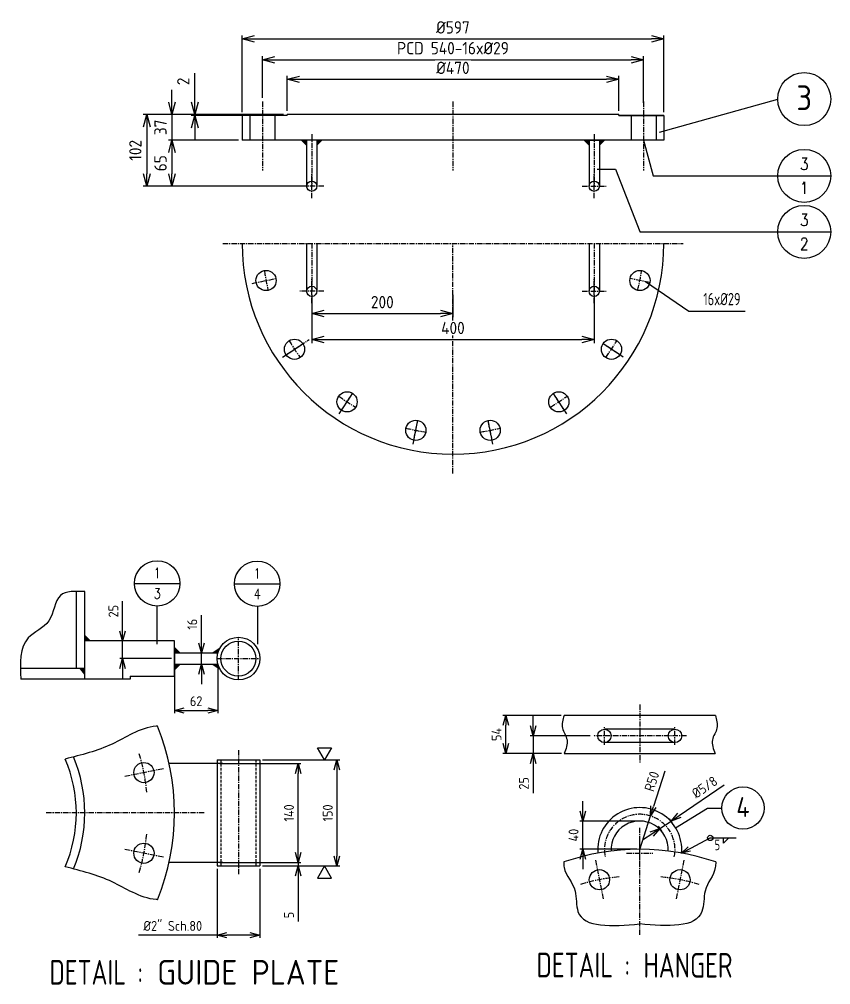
# Model space of a CAD drawing. Header units: millimetres. Extents: x 3163 to 6428, y 469 to 3350.
# Drawn here: x 4428 to 5577, y 469 to 1835 of the extents above; entities that cross this region are included whole.
import ezdxf
from ezdxf.enums import TextEntityAlignment as Align

# ---------------------------------------------------------------- set-up
doc = ezdxf.new("R2010")
doc.units = ezdxf.units.MM
doc.linetypes.add('CENTER', pattern=[2, 1.25, -0.25, 0.25, -0.25])
doc.linetypes.add('HIDDEN', pattern=[0.375, 0.25, -0.125])
doc.layers.add('AM_5', color=3, linetype='Continuous', lineweight=25)
doc.layers.add('AM_6', color=2, linetype='Continuous', lineweight=35)
doc.layers.add('CEN', color=8, linetype='CENTER')
doc.layers.add('WN', color=7, linetype='Continuous')
doc.styles.add('DIM', font='romans', dxfattribs={"height": 2.3})
doc.styles.get("Standard").update_dxf_attribs({"font": 'isocp.shx'})
doc.dimstyles.new('AM_ISO$0', dxfattribs={"dimtxt": 3.5, "dimasz": 3.5, "dimexe": 1, "dimexo": 1, "dimgap": 1.5, "dimtad": 1, "dimdec": 0, "dimdsep": 46, "dimtxsty": 'Standard', "dimblk": 'OPEN30', "dimcen": 0, "dimclrd": 3, "dimclre": 3, "dimclrt": 2, "dimadec": 0, "dimazin": 2, "dimtp": 0.1, "dimtm": 0.1, "dimtfac": 0.71, "dimtdec": 0, "dimtmove": 0, "dimatfit": 3, "dimldrblk": 'OPEN30', "dimfxl": 1, "dimlwd": -1, "dimlwe": -1, "dimarcsym": 1})
doc.dimstyles.new('AM_ISO$4', dxfattribs={"dimtxt": 3.5, "dimasz": 3.5, "dimexe": 1, "dimexo": 1, "dimgap": 1.5, "dimtad": 1, "dimdsep": 46, "dimtxsty": 'Standard', "dimcen": 0, "dimclrd": 256, "dimclre": 256, "dimclrt": 2, "dimadec": 0, "dimazin": 2, "dimtp": 0.1, "dimtm": 0.1, "dimtfac": 0.71, "dimtdec": 3, "dimtmove": 0, "dimatfit": 3, "dimfxl": 1, "dimlwd": -1, "dimlwe": -1, "dimarcsym": 1})
doc.dimstyles.new('GEN_ISO', dxfattribs={"dimscale": 25, "dimtxt": 3.5, "dimasz": 2, "dimexe": 1, "dimexo": 1, "dimgap": 1.5, "dimtad": 1, "dimdec": 0, "dimdsep": 46, "dimtxsty": 'Standard', "dimblk": 'OPEN30', "dimcen": 0, "dimclrd": 3, "dimclre": 3, "dimclrt": 2, "dimadec": 0, "dimazin": 2, "dimtp": 0.1, "dimtm": 0.1, "dimtfac": 0.71, "dimtdec": 0, "dimtmove": 0, "dimatfit": 3, "dimldrblk": 'OPEN30', "dimfxl": 1, "dimlwd": -1, "dimlwe": -1, "dimarcsym": 1})

# ---------------------------------------------------------------- blocks, each defined once
blk = doc.blocks.new('itcno')
blk.add_line((-5.5, 0), (5.5, 0))
blk.add_circle((0, 0), 5.5)
at = {"color": 2, "style": 'DIM', "width": 0.8}
for tag, p in [('PART_NO', (0, 2.48)), ('PART_CNO', (0, -2.46))]:
    blk.add_attdef(tag, text='', height=2.5, dxfattribs=at).set_placement(p, align=Align.MIDDLE)
blk = doc.blocks.new('_Open30')
at = {"color": 0, "linetype": 'ByBlock', "lineweight": -2}
for p, q in [((-1, 0.268), (0, 0)), ((0, 0), (-1, -0.268)), ((0, 0), (-1, 0))]:
    blk.add_line(p, q, dxfattribs=at)
blk = doc.blocks.new('*D35')
at = {"layer": 'AM_5', "color": 3, "linetype": 'ByBlock', "transparency": 16777216}
for p, q in [((4743.2, 1704), (4743.2, 1812.6)), ((4760.7, 1807.6), (5322.7, 1807.6)), ((5340.2, 1704), (5340.2, 1812.6))]:
    blk.add_line(p, q, dxfattribs=at)
at = {"layer": 'DEFPOINTS', "color": 0, "transparency": 16777216}
for p in [(5340.2, 1807.6), (4743.2, 1699), (5340.2, 1699)]:
    blk.add_point(p, dxfattribs=at)
at = {"layer": 'AM_5', "color": 3, "transparency": 16777216, "xscale": 17.5, "yscale": 17.5, "zscale": 17.5, "rotation": 180}
blk.add_blockref('_Open30', (4743.2, 1807.6), dxfattribs=at)
at = {"layer": 'AM_5', "color": 3, "transparency": 16777216, "xscale": 17.5, "yscale": 17.5, "zscale": 17.5}
blk.add_blockref('_Open30', (5340.2, 1807.6), dxfattribs=at)
at = {"layer": 'AM_5', "color": 2, "transparency": 16777216, "insert": (5041.7, 1823.9), "char_height": 17.5, "attachment_point": 5, "bg_fill": 3, "box_fill_scale": 1.1, "bg_fill_color": 256, "bg_fill_true_color": 13158600, "bg_fill_transparency": 0}
blk.add_mtext('%%c597', dxfattribs=at)
blk = doc.blocks.new('*D36')
at = {"layer": 'AM_5', "color": 3, "linetype": 'ByBlock', "transparency": 16777216}
for p, q in [((4771.9, 1724), (4771.9, 1783.1)), ((4789.4, 1778.1), (5294.1, 1778.1)), ((5311.6, 1717), (5311.6, 1783.1))]:
    blk.add_line(p, q, dxfattribs=at)
at = {"layer": 'DEFPOINTS', "color": 0, "transparency": 16777216}
for p in [(5311.6, 1778.1), (4771.9, 1719), (5311.6, 1712)]:
    blk.add_point(p, dxfattribs=at)
at = {"layer": 'AM_5', "color": 3, "transparency": 16777216, "xscale": 17.5, "yscale": 17.5, "zscale": 17.5, "rotation": 180}
blk.add_blockref('_Open30', (4771.9, 1778.1), dxfattribs=at)
at = {"layer": 'AM_5', "color": 3, "transparency": 16777216, "xscale": 17.5, "yscale": 17.5, "zscale": 17.5}
blk.add_blockref('_Open30', (5311.6, 1778.1), dxfattribs=at)
at = {"layer": 'AM_5', "color": 2, "transparency": 16777216, "insert": (5041.7, 1794.5), "char_height": 17.5, "attachment_point": 5, "bg_fill": 3, "box_fill_scale": 1.1, "bg_fill_color": 256, "bg_fill_true_color": 13158600, "bg_fill_transparency": 0}
blk.add_mtext('PCD 540-16x%%C29', dxfattribs=at)
blk = doc.blocks.new('*D37')
at = {"layer": 'AM_5', "color": 3, "linetype": 'ByBlock', "transparency": 16777216}
for p, q in [((4806.8, 1705.6), (4806.8, 1755.4)), ((4824.3, 1750.4), (5259.2, 1750.4)), ((5276.7, 1705.6), (5276.7, 1755.4))]:
    blk.add_line(p, q, dxfattribs=at)
at = {"layer": 'DEFPOINTS', "color": 0, "transparency": 16777216}
for p in [(5276.7, 1750.4), (4806.8, 1700.6), (5276.7, 1700.6)]:
    blk.add_point(p, dxfattribs=at)
at = {"layer": 'AM_5', "color": 3, "transparency": 16777216, "xscale": 17.5, "yscale": 17.5, "zscale": 17.5, "rotation": 180}
blk.add_blockref('_Open30', (4806.8, 1750.4), dxfattribs=at)
at = {"layer": 'AM_5', "color": 3, "transparency": 16777216, "xscale": 17.5, "yscale": 17.5, "zscale": 17.5}
blk.add_blockref('_Open30', (5276.7, 1750.4), dxfattribs=at)
at = {"layer": 'AM_5', "color": 2, "transparency": 16777216, "insert": (5041.7, 1766.6), "char_height": 17.5, "attachment_point": 5, "bg_fill": 3, "box_fill_scale": 1.1, "bg_fill_color": 256, "bg_fill_true_color": 13158600, "bg_fill_transparency": 0}
blk.add_mtext('%%c470', dxfattribs=at)
blk = doc.blocks.new('*D38')
at = {"layer": 'AM_5', "color": 3, "linetype": 'ByBlock', "transparency": 16777216}
for p, q in [((4643.9, 1718.1), (4643.9, 1735.6)), ((4801.8, 1700.6), (4638.9, 1700.6)), ((4643.9, 1700.6), (4643.9, 1664.1)), ((4738.2, 1664.1), (4638.9, 1664.1)), ((4643.9, 1646.6), (4643.9, 1629.1))]:
    blk.add_line(p, q, dxfattribs=at)
at = {"layer": 'DEFPOINTS', "color": 0, "transparency": 16777216}
for p in [(4806.8, 1700.6), (4743.2, 1664.1)]:
    blk.add_point(p, dxfattribs=at)
at = {"layer": 'AM_5', "color": 3, "transparency": 16777216, "xscale": 17.5, "yscale": 17.5, "zscale": 17.5}
for p, rotation in [((4643.9, 1700.6), 270), ((4643.9, 1664.1), 90)]:
    blk.add_blockref('_Open30', p, dxfattribs=dict(at, rotation=rotation))
at = {"layer": 'AM_5', "color": 2, "transparency": 16777216, "insert": (4627.6, 1682.4), "char_height": 17.5, "attachment_point": 5, "rotation": 90, "bg_fill": 3, "box_fill_scale": 1.1, "bg_fill_color": 256, "bg_fill_true_color": 13158600, "bg_fill_transparency": 0}
blk.add_mtext('37', dxfattribs=at)
at = {"layer": 'DEFPOINTS', "color": 0, "transparency": 16777216}
blk.add_point((4643.9, 1664.1), dxfattribs=at)
blk = doc.blocks.new('*D39')
at = {"layer": 'AM_5', "color": 3, "linetype": 'ByBlock', "transparency": 16777216}
for p, q in [((4676.2, 1718.1), (4676.2, 1759.1)), ((4801.8, 1700.6), (4671.2, 1700.6)), ((4801.8, 1699), (4671.2, 1699)), ((4676.2, 1699), (4676.2, 1700.6)), ((4676.2, 1681.5), (4676.2, 1664))]:
    blk.add_line(p, q, dxfattribs=at)
at = {"layer": 'DEFPOINTS', "color": 0, "transparency": 16777216}
for p in [(4676.2, 1699), (4806.8, 1700.6), (4806.8, 1699)]:
    blk.add_point(p, dxfattribs=at)
at = {"layer": 'AM_5', "color": 3, "transparency": 16777216, "xscale": 17.5, "yscale": 17.5, "zscale": 17.5}
for p, rotation in [((4676.2, 1700.6), 270), ((4676.2, 1699), 90)]:
    blk.add_blockref('_Open30', p, dxfattribs=dict(at, rotation=rotation))
at = {"layer": 'AM_5', "color": 2, "transparency": 16777216, "insert": (4659.9, 1747.4), "char_height": 17.5, "attachment_point": 5, "rotation": 90, "bg_fill": 3, "box_fill_scale": 1.1, "bg_fill_color": 256, "bg_fill_true_color": 13158600, "bg_fill_transparency": 0}
blk.add_mtext('2', dxfattribs=at)
blk = doc.blocks.new('*D40')
at = {"layer": 'AM_5', "color": 3, "linetype": 'ByBlock', "transparency": 16777216}
for p, q in [((4738.2, 1664.1), (4638.9, 1664.1)), ((4643.9, 1646.6), (4643.9, 1616.6)), ((4836.7, 1599.1), (4638.9, 1599.1))]:
    blk.add_line(p, q, dxfattribs=at)
at = {"layer": 'DEFPOINTS', "color": 0, "transparency": 16777216}
for p in [(4743.2, 1664.1), (4643.9, 1599.1), (4841.7, 1599.1)]:
    blk.add_point(p, dxfattribs=at)
at = {"layer": 'AM_5', "color": 3, "transparency": 16777216, "xscale": 17.5, "yscale": 17.5, "zscale": 17.5}
for p, rotation in [((4643.9, 1664.1), 90), ((4643.9, 1599.1), 270)]:
    blk.add_blockref('_Open30', p, dxfattribs=dict(at, rotation=rotation))
at = {"layer": 'AM_5', "color": 2, "transparency": 16777216, "insert": (4627.6, 1631.6), "char_height": 17.5, "attachment_point": 5, "rotation": 90, "bg_fill": 3, "box_fill_scale": 1.1, "bg_fill_color": 256, "bg_fill_true_color": 13158600, "bg_fill_transparency": 0}
blk.add_mtext('65', dxfattribs=at)
blk = doc.blocks.new('*D41')
at = {"layer": 'AM_5', "color": 3, "linetype": 'ByBlock', "transparency": 16777216}
for p, q in [((4801.8, 1700.6), (4603.2, 1700.6)), ((4608.2, 1683.1), (4608.2, 1616.6)), ((4836.7, 1599.1), (4603.2, 1599.1))]:
    blk.add_line(p, q, dxfattribs=at)
at = {"layer": 'DEFPOINTS', "color": 0, "transparency": 16777216}
for p in [(4806.8, 1700.6), (4608.2, 1599.1), (4841.7, 1599.1)]:
    blk.add_point(p, dxfattribs=at)
at = {"layer": 'AM_5', "color": 3, "transparency": 16777216, "xscale": 17.5, "yscale": 17.5, "zscale": 17.5}
for p, rotation in [((4608.2, 1700.6), 90), ((4608.2, 1599.1), 270)]:
    blk.add_blockref('_Open30', p, dxfattribs=dict(at, rotation=rotation))
at = {"layer": 'AM_5', "color": 2, "transparency": 16777216, "insert": (4592, 1649.9), "char_height": 17.5, "attachment_point": 5, "rotation": 90, "bg_fill": 3, "box_fill_scale": 1.1, "bg_fill_color": 256, "bg_fill_true_color": 13158600, "bg_fill_transparency": 0}
blk.add_mtext('102', dxfattribs=at)
blk = doc.blocks.new('*D42')
at = {"layer": 'AM_5', "color": 3, "linetype": 'ByBlock', "transparency": 16777216}
for p, q in [((4841.7, 1445.3), (4841.7, 1413.7)), ((5041.7, 1445.3), (5041.7, 1413.7)), ((4859.2, 1418.7), (5024.2, 1418.7))]:
    blk.add_line(p, q, dxfattribs=at)
at = {"layer": 'DEFPOINTS', "color": 0, "transparency": 16777216}
for p in [(4841.7, 1450.3), (5041.7, 1450.3), (5041.7, 1418.7)]:
    blk.add_point(p, dxfattribs=at)
at = {"layer": 'AM_5', "color": 3, "transparency": 16777216, "xscale": 17.5, "yscale": 17.5, "zscale": 17.5, "rotation": 180}
blk.add_blockref('_Open30', (4841.7, 1418.7), dxfattribs=at)
at = {"layer": 'AM_5', "color": 3, "transparency": 16777216, "xscale": 17.5, "yscale": 17.5, "zscale": 17.5}
blk.add_blockref('_Open30', (5041.7, 1418.7), dxfattribs=at)
at = {"layer": 'AM_5', "color": 2, "transparency": 16777216, "insert": (4941.7, 1435), "char_height": 17.5, "attachment_point": 5, "bg_fill": 3, "box_fill_scale": 1.1, "bg_fill_color": 256, "bg_fill_true_color": 13158600, "bg_fill_transparency": 0}
blk.add_mtext('200', dxfattribs=at)
blk = doc.blocks.new('*D43')
at = {"layer": 'AM_5', "color": 3, "linetype": 'ByBlock', "transparency": 16777216}
for p, q in [((4841.7, 1445.3), (4841.7, 1377.1)), ((5241.7, 1445.3), (5241.7, 1377.1)), ((4859.2, 1382.1), (5224.2, 1382.1))]:
    blk.add_line(p, q, dxfattribs=at)
at = {"layer": 'DEFPOINTS', "color": 0, "transparency": 16777216}
for p in [(4841.7, 1450.3), (5241.7, 1450.3), (5241.7, 1382.1)]:
    blk.add_point(p, dxfattribs=at)
at = {"layer": 'AM_5', "color": 3, "transparency": 16777216, "xscale": 17.5, "yscale": 17.5, "zscale": 17.5, "rotation": 180}
blk.add_blockref('_Open30', (4841.7, 1382.1), dxfattribs=at)
at = {"layer": 'AM_5', "color": 3, "transparency": 16777216, "xscale": 17.5, "yscale": 17.5, "zscale": 17.5}
blk.add_blockref('_Open30', (5241.7, 1382.1), dxfattribs=at)
at = {"layer": 'AM_5', "color": 2, "transparency": 16777216, "insert": (5041.7, 1398.4), "char_height": 17.5, "attachment_point": 5, "bg_fill": 3, "box_fill_scale": 1.1, "bg_fill_color": 256, "bg_fill_true_color": 13158600, "bg_fill_transparency": 0}
blk.add_mtext('400', dxfattribs=at)
blk = doc.blocks.new('*D44')
at = {"layer": 'AM_5', "color": 3, "linetype": 'ByBlock', "transparency": 16777216}
for p, q in [((4647.3, 918.4), (4647.3, 853.1)), ((4708.8, 918.4), (4708.8, 853.1)), ((4661.3, 857.1), (4694.8, 857.1))]:
    blk.add_line(p, q, dxfattribs=at)
at = {"layer": 'DEFPOINTS', "color": 0, "transparency": 16777216}
for p in [(4647.3, 922.4), (4708.8, 922.4), (4708.8, 857.1)]:
    blk.add_point(p, dxfattribs=at)
at = {"layer": 'AM_5', "color": 3, "transparency": 16777216, "xscale": 14, "yscale": 14, "zscale": 14, "rotation": 180}
blk.add_blockref('_Open30', (4647.3, 857.1), dxfattribs=at)
at = {"layer": 'AM_5', "color": 3, "transparency": 16777216, "xscale": 14, "yscale": 14, "zscale": 14}
blk.add_blockref('_Open30', (4708.8, 857.1), dxfattribs=at)
at = {"layer": 'AM_5', "color": 2, "transparency": 16777216, "insert": (4678.1, 870.1), "char_height": 14, "attachment_point": 5, "bg_fill": 3, "box_fill_scale": 1.1, "bg_fill_color": 256, "bg_fill_true_color": 13158600, "bg_fill_transparency": 0}
blk.add_mtext('62', dxfattribs=at)
blk = doc.blocks.new('*D45')
at = {"layer": 'AM_5', "color": 3, "linetype": 'ByBlock', "transparency": 16777216}
for p, q in [((4685.6, 952.4), (4685.6, 991.7)), ((4682.1, 938.4), (4689.6, 938.4)), ((4685.6, 922.4), (4685.6, 938.4)), ((4682.1, 922.4), (4689.6, 922.4)), ((4685.6, 908.4), (4685.6, 894.4))]:
    blk.add_line(p, q, dxfattribs=at)
at = {"layer": 'DEFPOINTS', "color": 0, "transparency": 16777216}
for p in [(4678.1, 938.4), (4678.1, 922.4), (4685.6, 922.4)]:
    blk.add_point(p, dxfattribs=at)
at = {"layer": 'AM_5', "color": 3, "transparency": 16777216, "xscale": 14, "yscale": 14, "zscale": 14}
for p, rotation in [((4685.6, 938.4), 270), ((4685.6, 922.4), 90)]:
    blk.add_blockref('_Open30', p, dxfattribs=dict(at, rotation=rotation))
at = {"layer": 'AM_5', "color": 2, "transparency": 16777216, "insert": (4672.6, 979), "char_height": 14, "attachment_point": 5, "rotation": 90, "bg_fill": 3, "box_fill_scale": 1.1, "bg_fill_color": 256, "bg_fill_true_color": 13158600, "bg_fill_transparency": 0}
blk.add_mtext('16', dxfattribs=at)
blk = doc.blocks.new('*D46')
at = {"layer": 'AM_5', "color": 3, "linetype": 'ByBlock', "transparency": 16777216}
for p, q in [((4574, 969.4), (4574, 1011.7)), ((4611.9, 955.4), (4570, 955.4)), ((4574, 930.4), (4574, 955.4)), ((4643.3, 930.4), (4570, 930.4)), ((4574, 916.4), (4574, 902.4))]:
    blk.add_line(p, q, dxfattribs=at)
at = {"layer": 'DEFPOINTS', "color": 0, "transparency": 16777216}
for p in [(4615.9, 955.4), (4574, 930.4), (4647.3, 930.4)]:
    blk.add_point(p, dxfattribs=at)
at = {"layer": 'AM_5', "color": 3, "transparency": 16777216, "xscale": 14, "yscale": 14, "zscale": 14}
for p, rotation in [((4574, 955.4), 270), ((4574, 930.4), 90)]:
    blk.add_blockref('_Open30', p, dxfattribs=dict(at, rotation=rotation))
at = {"layer": 'AM_5', "color": 2, "transparency": 16777216, "insert": (4561, 997.5), "char_height": 14, "attachment_point": 5, "rotation": 90, "bg_fill": 3, "box_fill_scale": 1.1, "bg_fill_color": 256, "bg_fill_true_color": 13158600, "bg_fill_transparency": 0}
blk.add_mtext('25', dxfattribs=at)
blk = doc.blocks.new('*D47')
at = {"layer": 'AM_5', "color": 3, "linetype": 'ByBlock', "transparency": 16777216}
for p, q in [((4772.2, 786.9), (4881.4, 786.9)), ((4877.4, 772.9), (4877.4, 650.9)), ((4772.2, 636.9), (4881.4, 636.9))]:
    blk.add_line(p, q, dxfattribs=at)
at = {"layer": 'DEFPOINTS', "color": 0, "transparency": 16777216}
for p in [(4768.2, 786.9), (4768.2, 636.9), (4877.4, 636.9)]:
    blk.add_point(p, dxfattribs=at)
at = {"layer": 'AM_5', "color": 3, "transparency": 16777216, "xscale": 14, "yscale": 14, "zscale": 14}
for p, rotation in [((4877.4, 786.9), 90), ((4877.4, 636.9), 270)]:
    blk.add_blockref('_Open30', p, dxfattribs=dict(at, rotation=rotation))
at = {"layer": 'AM_5', "color": 2, "transparency": 16777216, "insert": (4864.4, 711.9), "char_height": 14, "attachment_point": 5, "rotation": 90, "bg_fill": 3, "box_fill_scale": 1.1, "bg_fill_color": 256, "bg_fill_true_color": 13158600, "bg_fill_transparency": 0}
blk.add_mtext('150', dxfattribs=at)
blk = doc.blocks.new('*D48')
at = {"layer": 'AM_5', "color": 3, "linetype": 'ByBlock', "transparency": 16777216}
for p, q in [((4711.7, 781.9), (4826.5, 781.9)), ((4822.5, 655.9), (4822.5, 767.9)), ((4711.7, 641.9), (4826.5, 641.9))]:
    blk.add_line(p, q, dxfattribs=at)
at = {"layer": 'DEFPOINTS', "color": 0, "transparency": 16777216}
for p in [(4707.7, 781.9), (4822.5, 781.9), (4707.7, 641.9)]:
    blk.add_point(p, dxfattribs=at)
at = {"layer": 'AM_5', "color": 3, "transparency": 16777216, "xscale": 14, "yscale": 14, "zscale": 14}
for p, rotation in [((4822.5, 781.9), 90), ((4822.5, 641.9), 270)]:
    blk.add_blockref('_Open30', p, dxfattribs=dict(at, rotation=rotation))
at = {"layer": 'AM_5', "color": 2, "transparency": 16777216, "insert": (4809.5, 711.9), "char_height": 14, "attachment_point": 5, "rotation": 90, "bg_fill": 3, "box_fill_scale": 1.1, "bg_fill_color": 256, "bg_fill_true_color": 13158600, "bg_fill_transparency": 0}
blk.add_mtext('140', dxfattribs=at)
blk = doc.blocks.new('*D49')
at = {"layer": 'AM_5', "color": 3, "linetype": 'ByBlock', "transparency": 16777216}
for p, q in [((4707.7, 632.9), (4707.7, 535)), ((4768.2, 632.9), (4768.2, 535)), ((4707.7, 539), (4596.3, 539)), ((4754.2, 539), (4721.7, 539))]:
    blk.add_line(p, q, dxfattribs=at)
at = {"layer": 'DEFPOINTS', "color": 0, "transparency": 16777216}
for p in [(4707.7, 636.9), (4768.2, 636.9), (4768.2, 539)]:
    blk.add_point(p, dxfattribs=at)
at = {"layer": 'AM_5', "color": 3, "transparency": 16777216, "xscale": 14, "yscale": 14, "zscale": 14, "rotation": 180}
blk.add_blockref('_Open30', (4707.7, 539), dxfattribs=at)
at = {"layer": 'AM_5', "color": 3, "transparency": 16777216, "xscale": 14, "yscale": 14, "zscale": 14}
blk.add_blockref('_Open30', (4768.2, 539), dxfattribs=at)
at = {"layer": 'AM_5', "color": 2, "transparency": 16777216, "insert": (4645, 552), "char_height": 14, "attachment_point": 5, "bg_fill": 3, "box_fill_scale": 1.1, "bg_fill_color": 256, "bg_fill_true_color": 13158600, "bg_fill_transparency": 0}
blk.add_mtext('%%C2" Sch.80', dxfattribs=at)
blk = doc.blocks.new('*D50')
at = {"layer": 'AM_5', "color": 3, "linetype": 'ByBlock', "transparency": 16777216}
for p, q in [((4822.5, 655.9), (4822.5, 669.9)), ((4720.1, 641.9), (4826.5, 641.9)), ((4772.2, 636.9), (4826.5, 636.9)), ((4822.5, 641.9), (4822.5, 636.9)), ((4822.5, 622.9), (4822.5, 558.3))]:
    blk.add_line(p, q, dxfattribs=at)
at = {"layer": 'DEFPOINTS', "color": 0, "transparency": 16777216}
for p in [(4716.1, 641.9), (4768.2, 636.9), (4822.5, 641.9)]:
    blk.add_point(p, dxfattribs=at)
at = {"layer": 'AM_5', "color": 3, "transparency": 16777216, "xscale": 14, "yscale": 14, "zscale": 14}
for p, rotation in [((4822.5, 641.9), 270), ((4822.5, 636.9), 90)]:
    blk.add_blockref('_Open30', p, dxfattribs=dict(at, rotation=rotation))
at = {"layer": 'AM_5', "color": 2, "transparency": 16777216, "insert": (4809.5, 567.4), "char_height": 14, "attachment_point": 5, "rotation": 90, "bg_fill": 3, "box_fill_scale": 1.1, "bg_fill_color": 256, "bg_fill_true_color": 13158600, "bg_fill_transparency": 0}
blk.add_mtext('5', dxfattribs=at)
blk = doc.blocks.new('*D51')
at = {"layer": 'AM_5', "color": 3, "linetype": 'ByBlock', "transparency": 16777216}
for p, q in [((5225.5, 714.5), (5225.5, 728.5)), ((5302.1, 700.5), (5221.5, 700.5)), ((5225.5, 660.5), (5225.5, 700.5)), ((5302.1, 660.5), (5221.5, 660.5)), ((5225.5, 646.5), (5225.5, 632.5))]:
    blk.add_line(p, q, dxfattribs=at)
at = {"layer": 'DEFPOINTS', "color": 0, "transparency": 16777216}
for p in [(5225.5, 700.5), (5306.1, 700.5), (5306.1, 660.5)]:
    blk.add_point(p, dxfattribs=at)
at = {"layer": 'AM_5', "color": 3, "transparency": 16777216, "xscale": 14, "yscale": 14, "zscale": 14}
for p, rotation in [((5225.5, 700.5), 270), ((5225.5, 660.5), 90)]:
    blk.add_blockref('_Open30', p, dxfattribs=dict(at, rotation=rotation))
at = {"layer": 'AM_5', "color": 2, "transparency": 16777216, "insert": (5212.5, 680.5), "char_height": 14, "attachment_point": 5, "rotation": 90, "bg_fill": 3, "box_fill_scale": 1.1, "bg_fill_color": 256, "bg_fill_true_color": 13158600, "bg_fill_transparency": 0}
blk.add_mtext('40', dxfattribs=at)
blk = doc.blocks.new('*D52')
at = {"layer": 'AM_5', "color": 3, "linetype": 'ByBlock', "transparency": 16777216}
for p, q in [((5362.1, 708.3), (5425.9, 751.6)), ((5334.8, 689.8), (5350.6, 700.5)), ((5353.1, 696.7), (5348.3, 703.8)), ((5337.4, 686), (5332.6, 693.1)), ((5323.2, 681.9), (5311.7, 674.1))]:
    blk.add_line(p, q, dxfattribs=at)
at = {"layer": 'DEFPOINTS', "color": 0, "transparency": 16777216}
for p in [(5350.6, 700.5), (5355.4, 693.4), (5339.6, 682.7)]:
    blk.add_point(p, dxfattribs=at)
at = {"layer": 'AM_5', "color": 3, "transparency": 16777216, "xscale": 14, "yscale": 14, "zscale": 14}
for p, rotation in [((5350.6, 700.5), 214.1721861831207), ((5334.8, 689.8), 34.17218618312081)]:
    blk.add_blockref('_Open30', p, dxfattribs=dict(at, rotation=rotation))
at = {"layer": 'AM_5', "color": 2, "transparency": 16777216, "insert": (5398, 748.4), "char_height": 14, "attachment_point": 5, "rotation": 34.1722, "bg_fill": 3, "box_fill_scale": 1.1, "bg_fill_color": 256, "bg_fill_true_color": 13158600, "bg_fill_transparency": 0}
blk.add_mtext('%%c5/8', dxfattribs=at)
blk = doc.blocks.new('*D53')
at = {"layer": 'AM_5', "color": 3, "linetype": 'ByBlock', "transparency": 16777216}
for p, q in [((5155.1, 835), (5155.1, 849)), ((5236, 821), (5151.1, 821)), ((5155.1, 821), (5155.1, 796)), ((5195.3, 796), (5151.1, 796)), ((5155.1, 782), (5155.1, 739.7))]:
    blk.add_line(p, q, dxfattribs=at)
at = {"layer": 'DEFPOINTS', "color": 0, "transparency": 16777216}
for p in [(5240, 821), (5155.1, 796), (5199.3, 796)]:
    blk.add_point(p, dxfattribs=at)
at = {"layer": 'AM_5', "color": 3, "transparency": 16777216, "xscale": 14, "yscale": 14, "zscale": 14}
for p, rotation in [((5155.1, 821), 270), ((5155.1, 796), 90)]:
    blk.add_blockref('_Open30', p, dxfattribs=dict(at, rotation=rotation))
at = {"layer": 'AM_5', "color": 2, "transparency": 16777216, "insert": (5142.1, 753.8), "char_height": 14, "attachment_point": 5, "rotation": 90, "bg_fill": 3, "box_fill_scale": 1.1, "bg_fill_color": 256, "bg_fill_true_color": 13158600, "bg_fill_transparency": 0}
blk.add_mtext('25', dxfattribs=at)
blk = doc.blocks.new('*D54')
at = {"layer": 'AM_5', "color": 3, "linetype": 'ByBlock', "transparency": 16777216}
for p, q in [((5195, 850), (5112.4, 850)), ((5116.4, 810), (5116.4, 836)), ((5195.3, 796), (5112.4, 796))]:
    blk.add_line(p, q, dxfattribs=at)
at = {"layer": 'DEFPOINTS', "color": 0, "transparency": 16777216}
for p in [(5116.4, 850), (5199, 850), (5199.3, 796)]:
    blk.add_point(p, dxfattribs=at)
at = {"layer": 'AM_5', "color": 3, "transparency": 16777216, "xscale": 14, "yscale": 14, "zscale": 14}
for p, rotation in [((5116.4, 850), 90), ((5116.4, 796), 270)]:
    blk.add_blockref('_Open30', p, dxfattribs=dict(at, rotation=rotation))
at = {"layer": 'AM_5', "color": 2, "transparency": 16777216, "insert": (5103.4, 823), "char_height": 14, "attachment_point": 5, "rotation": 90, "bg_fill": 3, "box_fill_scale": 1.1, "bg_fill_color": 256, "bg_fill_true_color": 13158600, "bg_fill_transparency": 0}
blk.add_mtext('54', dxfattribs=at)
blk = doc.blocks.new('*D76')
at = {"layer": 'AM_5', "color": 3, "linetype": 'ByBlock', "transparency": 16777216}
for p, q in [((5341.5, 771.1), (5325.6, 721)), ((5306.1, 660), (5321.3, 707.6))]:
    blk.add_line(p, q, dxfattribs=at)
at = {"layer": 'DEFPOINTS', "color": 0, "transparency": 16777216}
for p in [(5321.3, 707.6), (5306.1, 660)]:
    blk.add_point(p, dxfattribs=at)
at = {"layer": 'AM_5', "color": 3, "transparency": 16777216, "xscale": 14, "yscale": 14, "zscale": 14, "rotation": 252.318493622995}
blk.add_blockref('_Open30', (5321.3, 707.6), dxfattribs=at)
at = {"layer": 'AM_5', "color": 2, "transparency": 16777216, "insert": (5323.3, 756.6), "char_height": 14, "attachment_point": 5, "rotation": 72.3185, "bg_fill": 3, "box_fill_scale": 1.1, "bg_fill_color": 256, "bg_fill_true_color": 13158600, "bg_fill_transparency": 0}
blk.add_mtext('R50', dxfattribs=at)

msp = doc.modelspace()

# ---------------------------------------------------------------- linework, layer by layer
for p, q in [((5334.02, 1675.732), (5501.523, 1722.476)), ((5311.572, 1664.146), (5325.113, 1613.658)), ((5245.925, 1623.392), (5271.724, 1623.392)), ((5271.724, 1623.392), (5306.223, 1534.934)), ((5325.113, 1613.658), (5501.523, 1613.658)), ((5306.223, 1534.423), (5501.523, 1534.423)), ((5314.288, 1463.967), (5375.723, 1422.443)), ((5375.723, 1422.443), (5455.249, 1422.443)), ((4622.981, 950.871), (4622.981, 1004.731)), ((4765.478, 950.849), (4765.478, 1004.731)), ((5356.88, 691.04), (5402.282, 718.823)), ((5402.282, 718.823), (5422.326, 718.823))]:
    msp.add_line(p, q)
at = {"color": 4, "linetype": 'Continuous'}
for p, q in [((4834.485, 1664.146), (4834.485, 1599.146)), ((4848.958, 1664.146), (4848.958, 1599.146)), ((5234.485, 1664.146), (5234.485, 1599.146)), ((5248.958, 1664.146), (5248.958, 1599.146)), ((4834.485, 1518.184), (4834.485, 1450.343)), ((4848.958, 1518.184), (4848.958, 1450.343)), ((5234.485, 1518.184), (5234.485, 1450.343)), ((5248.958, 1518.184), (5248.958, 1450.343)), ((4707.729, 786.932), (4707.729, 636.932)), ((4768.229, 786.932), (4768.229, 636.932))]:
    msp.add_line(p, q, dxfattribs=at)
at = {"color": 4}
for p, q in [((4848.958, 1664.146), (4834.485, 1664.146)), ((5234.485, 1664.146), (5248.958, 1664.146)), ((4647.306, 940.371), (4647.306, 920.371)), ((4647.306, 938.371), (4708.806, 938.371)), ((4647.306, 922.371), (4708.806, 922.371)), ((5356.055, 830.492), (5256.202, 830.492)), ((5356.055, 811.492), (5256.202, 811.492)), ((4716.096, 781.932), (4639.796, 781.932)), ((4707.729, 786.932), (4768.229, 786.932)), ((4716.096, 641.932), (4639.796, 641.932)), ((4707.729, 636.932), (4768.229, 636.932))]:
    msp.add_line(p, q, dxfattribs=at)
at = {"color": 8, "linetype": 'HIDDEN', "ltscale": 15}
for p, q in [((4713.229, 786.932), (4713.229, 636.932)), ((4762.729, 786.932), (4762.729, 636.932))]:
    msp.add_line(p, q, dxfattribs=at)
at = {"color": 2}
msp.add_lwpolyline([(4859.955, 786.932), (4849.955, 804.252), (4869.955, 804.252)], close=True, dxfattribs=at)
msp.add_lwpolyline([(5432.377, 676.591), (5424.877, 669.091), (5424.877, 676.591)], dxfattribs=at)
at = {"color": 4}
for centre, radius in [((4841.722, 1599.146), 7.236), ((5241.722, 1599.146), 7.236), ((4841.722, 1450.343), 7.236), ((5241.722, 1450.343), 7.236), ((5256.202, 820.992), 9.5), ((5356.055, 820.992), 9.5)]:
    msp.add_circle(centre, radius, dxfattribs=at)
for centre in [(4777.057, 1465.539), (5306.387, 1465.539), (4817.35, 1368.263), (5266.094, 1368.263), (4891.801, 1293.812), (5191.642, 1293.812), (4989.077, 1253.519), (5094.367, 1253.519), (4604.186, 768.995), (5363.193, 617.363)]:
    msp.add_circle(centre, 14.3)
at = {"color": 4, "linetype": 'Continuous'}
for radius in [30.25, 24.75]:
    msp.add_circle((4737.979, 930.371), radius, dxfattribs=at)
at = {"color": 2}
msp.add_circle((5405.959, 676.591), 3.75, dxfattribs=at)
at = {"color": 4}
msp.add_spline([(4520.506, 1025.181), (4486.013, 1019.752), (4469.484, 983.922), (4440.393, 959.665), (4429.855, 901.371)], degree=3, dxfattribs=at)
for points, knots in [([(4623.597, 834.756), (4622.945, 834.72), (4610.675, 833.877), (4588.334, 825.473), (4548.888, 802.258), (4515.462, 793.914), (4492.629, 788.215)], [5.54778853, 5.54778853, 5.54778853, 5.54778853, 6.33402791, 20.37077113, 33.34842654, 61.31657329, 61.31657329, 61.31657329, 61.31657329]), ([(5198.596, 642.471), (5198.512, 639.803), (5199.563, 623.568), (5218.244, 609.044), (5213.181, 547.288), (5266.504, 551.583), (5306.129, 554.775)], [3.16753894, 3.16753894, 3.16753894, 3.16753894, 6.33402791, 23.09701489, 34.64730783, 68.059592, 68.059592, 68.059592, 68.059592]), ([(5413.662, 642.471), (5413.745, 639.803), (5412.695, 623.568), (5395.687, 609.044), (5399.076, 547.288), (5345.753, 551.583), (5306.129, 554.775)], [3.16753894, 3.16753894, 3.16753894, 3.16753894, 6.33402791, 23.09701489, 34.64730783, 68.059592, 68.059592, 68.059592, 68.059592]), ([(4623.597, 589.107), (4622.945, 589.143), (4610.675, 589.986), (4588.334, 598.39), (4548.888, 621.606), (4515.462, 629.949), (4492.629, 635.648)], [5.54778853, 5.54778853, 5.54778853, 5.54778853, 6.33402791, 20.37077113, 33.34842654, 61.31657329, 61.31657329, 61.31657329, 61.31657329])]:
    msp.add_open_spline(points, degree=3, knots=knots, dxfattribs=at)
at = {"color": 2}
for points in [[(4834.485, 1664.146), (4826.345, 1664.146), (4834.485, 1656.005)], [(4848.958, 1664.146), (4857.099, 1664.146), (4848.958, 1656.005)], [(5234.485, 1664.146), (5226.345, 1664.146), (5234.485, 1656.005)], [(5248.958, 1664.146), (5257.099, 1664.146), (5248.958, 1656.005)], [(4520.506, 955.371), (4529.506, 955.371), (4520.506, 964.371)], [(4647.306, 938.371), (4656.306, 938.371), (4647.306, 947.371)], [(4708.806, 938.371), (4699.806, 938.371), (4712.563, 946.775)], [(4520.506, 916.371), (4512.506, 916.371), (4520.506, 906.371)], [(4647.306, 922.371), (4656.306, 922.371), (4647.306, 913.371)], [(4708.806, 922.371), (4699.806, 922.371), (4712.834, 913.554)]]:
    msp.add_solid(points, dxfattribs=at)
at = {"layer": 'AM_5', "color": 4}
msp.add_circle((5539.023, 1722.476), 37.5, dxfattribs=at)
at = {"layer": 'CEN', "color": 8, "linetype": 'CENTER', "ltscale": 6}
for p, q in [((4771.872, 1719.001), (4771.872, 1621.477)), ((5041.722, 1719.001), (5041.722, 1621.477)), ((5311.572, 1719.001), (5311.572, 1621.477)), ((4841.722, 1672.541), (4841.722, 1599.146)), ((5241.722, 1672.541), (5241.722, 1599.146)), ((4841.722, 1582.185), (4841.722, 1616.106)), ((5241.722, 1582.185), (5241.722, 1616.106)), ((4858.682, 1599.146), (4824.762, 1599.146)), ((5224.762, 1599.146), (5258.682, 1599.146)), ((4715.978, 1518.184), (5367.466, 1518.184)), ((4841.722, 1518.184), (4841.722, 1450.343)), ((5041.722, 1192.44), (5041.722, 1518.184)), ((5241.722, 1518.184), (5241.722, 1450.343)), ((4757.275, 1461.604), (4790.798, 1468.272)), ((4841.722, 1433.383), (4841.722, 1467.303)), ((5241.722, 1433.383), (5241.722, 1467.303)), ((5320.412, 1462.749), (5292.646, 1468.272)), ((4858.682, 1450.343), (4824.762, 1450.343)), ((5224.762, 1450.343), (5258.682, 1450.343)), ((4805.46, 1360.318), (4838.191, 1382.189)), ((4800.579, 1357.057), (4828.999, 1376.047)), ((5282.865, 1357.057), (5254.445, 1376.047)), ((5277.984, 1360.318), (5254.445, 1376.047)), ((4880.595, 1277.041), (4899.585, 1305.46)), ((4883.857, 1281.922), (4899.585, 1305.46)), ((5202.848, 1277.041), (5183.859, 1305.46)), ((5199.587, 1281.922), (5183.859, 1305.46)), ((4985.142, 1233.736), (4991.81, 1267.26)), ((4986.287, 1239.494), (4991.81, 1267.26)), ((5098.302, 1233.736), (5091.634, 1267.26)), ((5097.157, 1239.494), (5091.634, 1267.26)), ((4737.979, 900.121), (4737.979, 960.621)), ((4707.729, 930.371), (4768.229, 930.371)), ((5306.129, 865.562), (5306.129, 783.332)), ((5372.261, 820.992), (5239.996, 820.992)), ((5256.202, 808.492), (5256.202, 833.492)), ((5356.055, 808.492), (5356.055, 833.492)), ((4737.979, 800.878), (4737.979, 625.12)), ((4631.77, 774.482), (4576.601, 763.509)), ((4689.412, 711.932), (4464.939, 711.932)), ((5306.129, 539.372), (5306.129, 690.602)), ((5306.129, 636.324), (5306.129, 673.824)), ((4631.77, 649.381), (4576.601, 660.355)), ((5243.578, 644.947), (5254.552, 589.778)), ((5287.379, 655.074), (5324.879, 655.074)), ((5368.68, 644.947), (5357.706, 589.778))]:
    msp.add_line(p, q, dxfattribs=at)
for centre, radius, start, end in [((5041.722, 1518.184), 269.85, 188.213404, 194.286596), ((5041.722, 1518.184), 269.85, 345.713404, 351.786596), ((5041.722, 1518.184), 269.85, 210.713404, 216.786596), ((5041.722, 1518.184), 269.85, 323.213404, 329.286596), ((5041.722, 1518.184), 269.85, 233.213404, 239.286596), ((5041.722, 1518.184), 269.85, 300.713404, 306.786596), ((5041.722, 1518.184), 269.85, 255.713404, 261.786596), ((5041.722, 1518.184), 269.85, 278.213404, 284.286596), ((4317.306, 711.932), 292.5, 5.738666, 16.761334), ((5306.129, 659.983), 50, 348.314018, 191.685982), ((4317.306, 711.932), 292.5, 343.238666, 354.261334), ((5306.129, 330.483), 292.5, 95.738666, 106.761334), ((5306.129, 330.483), 292.5, 73.238666, 84.261334)]:
    msp.add_arc(centre, radius, start, end, dxfattribs=at)
at = {"layer": 'WN', "color": 4}
for p, q in [((4743.222, 1699.046), (4743.222, 1664.146)), ((4806.772, 1699.046), (4743.222, 1699.046)), ((4806.772, 1699.046), (4743.222, 1699.046)), ((4754.233, 1699.046), (4754.233, 1664.146)), ((4789.51, 1699.046), (4789.51, 1664.146)), ((4806.772, 1699.046), (4806.772, 1700.646)), ((5276.672, 1700.646), (4806.772, 1700.646)), ((5276.672, 1699.046), (5276.672, 1700.646)), ((5276.672, 1699.046), (5340.222, 1699.046)), ((5340.222, 1699.046), (5276.672, 1699.046)), ((5293.933, 1699.046), (5293.933, 1664.146)), ((5329.21, 1699.046), (5329.21, 1664.146)), ((5340.222, 1699.046), (5340.222, 1664.146)), ((5340.222, 1664.146), (4743.222, 1664.146)), ((4508.506, 916.371), (4508.506, 1025.581)), ((4520.506, 901.371), (4520.506, 1025.181)), ((4647.306, 955.371), (4520.506, 955.371)), ((4647.306, 905.371), (4647.306, 955.371)), ((4520.506, 916.371), (4429.292, 916.371)), ((4584.806, 905.371), (4647.306, 905.371)), ((4584.806, 905.371), (4584.806, 901.371)), ((4584.806, 901.371), (4429.855, 901.371)), ((5413.244, 849.992), (5199.014, 849.992)), ((5199.346, 795.992), (5412.911, 795.992))]:
    msp.add_line(p, q, dxfattribs=at)
for centre, radius, start, end in [((5041.722, 1518.184), 298.5, 180, 0), ((4317.306, 711.932), 330, 338.148935, 21.851065), ((4317.306, 711.932), 191.2, 336.48615, 23.51385), ((4317.306, 711.932), 203.2, 337.045262, 22.954738), ((5306.129, 659.983), 59.5, 355.303445, 184.696555), ((5306.129, 659.983), 40.5, 357.185548, 182.814452), ((5306.129, 330.483), 330, 70.982461, 109.017539)]:
    msp.add_arc(centre, radius, start, end, dxfattribs=at)
for points in [[(5199.014, 849.992), (5196.723, 832.112), (5203.204, 815.293), (5199.346, 795.992)], [(5413.244, 849.992), (5415.535, 832.112), (5409.054, 815.293), (5412.911, 795.992)]]:
    msp.add_spline(points, degree=3, dxfattribs=at)

# ---------------------------------------------------------------- block references
for p, xscale, yscale, zscale, values in [((5539.023, 1613.658), 6.818181818181818, 6.818181818181818, 6.818181818181818, {'PART_NO': '3', 'PART_CNO': '1'}), ((5539.023, 1534.423), 6.818181818181818, 6.818181818181818, 6.818181818181818, {'PART_NO': '3', 'PART_CNO': '2'}), ((4764.539, 1036.358), 5.844155844155844, 5.844155844155844, 5.844155844155844, {'PART_NO': '1', 'PART_CNO': '4'})]:
    msp.add_blockref('itcno', p, dxfattribs=dict(xscale=xscale, yscale=yscale, zscale=zscale)).add_auto_attribs(values)

# ---------------------------------------------------------------- texts
at = {"color": 2, "width": 0.8}
msp.add_text('5', height=15, dxfattribs=at).set_placement((5419.877, 659.216), align=Align.RIGHT)
at = {"layer": 'AM_6', "width": 0.8}
msp.add_text('16x%%C29', height=17.5, dxfattribs=at).set_placement((5396.122, 1430.542))
at = {"layer": 'AM_6', "color": 30, "lineweight": 70, "width": 0.8}
for s, p in [('DETAIL : ', (5308.639, 479.114)), ('HANGER', (5437.543, 478.758)), ('DETAIL : ', (4619.066, 468.859))]:
    msp.add_text(s, height=35, dxfattribs=at).set_placement(p, align=Align.RIGHT)
at = {"layer": 'AM_6', "color": 30, "lineweight": 70}
msp.add_text('GUIDE PLATE', height=35, dxfattribs=at).set_placement((4880.599, 468.859), align=Align.RIGHT)
at = {"layer": 'AM_6', "attachment_point": 5}
for s, insert, char_height in [('3', (5539.023, 1724.303), 35), ('4', (5452.326, 720.285), 28)]:
    msp.add_mtext_dynamic_manual_height_columns(s, width=18.9991, gutter_width=70, heights=[0], dxfattribs=dict(at, insert=insert, char_height=char_height))

# ---------------------------------------------------------------- next in the draw order: dimensions: what is measured, and where the dimension line sits
at = {"layer": 'AM_5'}
dim = msp.add_linear_dim(base=(5340.222, 1807.619), p1=(4743.222, 1699.046), p2=(5340.222, 1699.046), text='%%c<>', dimstyle='AM_ISO$0', override={"dimscale": 5, "dimtdec": 2, "dimtfill": 1}, dxfattribs=at)
dim.commit()
dim.dimension.update_dxf_attribs({"geometry": '*D35', "text_midpoint": (5041.722, 1823.869)})
for base, p1, p2, override, picture, middle in [((5041.722, 1418.731), (4841.722, 1450.343), (5041.722, 1450.343), {"dimscale": 5, "dimtdec": 2, "dimtfill": 1}, '*D42', (4941.722, 1434.983)), ((4708.805832678, 857.126380257), (4647.305832678, 922.370743815), (4708.805832678, 922.370743815), {"dimscale": 4, "dimtdec": 2, "dimtfill": 1}, '*D44', (4678.055832678, 870.12775821))]:
    dim = msp.add_linear_dim(base=base, p1=p1, p2=p2, dimstyle='AM_ISO$0', override=override, dxfattribs=at)
    dim.commit()
    dim.dimension.update_dxf_attribs({"geometry": picture, "text_midpoint": middle})
for base, p1, p2, picture, middle in [((5155.122, 795.992), (5239.996, 820.992), (5199.346, 795.992), '*D53', (5142.121, 753.825)), ((4877.42, 636.932), (4768.229, 786.932), (4768.229, 636.932), '*D47', (4864.42, 711.932)), ((5225.539, 700.483), (5306.129, 660.483), (5306.129, 700.483), '*D51', (5212.539, 680.483))]:
    dim = msp.add_linear_dim(base=base, p1=p1, p2=p2, angle=90, dimstyle='AM_ISO$0', override={"dimscale": 4, "dimtdec": 2, "dimtfill": 1}, dxfattribs=at)
    dim.commit()
    dim.dimension.update_dxf_attribs({"geometry": picture, "text_midpoint": middle})

# ---------------------------------------------------------------- next in the draw order: linework, layer by layer
at = {"color": 2}
msp.add_lwpolyline([(4859.955, 636.932), (4849.955, 619.611), (4869.955, 619.611)], close=True, dxfattribs=at)
msp.add_circle((5249.065, 617.363), 14.3)

# ---------------------------------------------------------------- next in the draw order: dimensions: what is measured, and where the dimension line sits
at = {"layer": 'AM_5'}
dim = msp.add_linear_dim(base=(5311.572, 1778.102), p1=(4771.872, 1719.001), p2=(5311.572, 1712.021), text='PCD <>-16x%%C29', dimstyle='AM_ISO$0', override={"dimscale": 5, "dimtdec": 2, "dimtfill": 1}, dxfattribs=at)
dim.commit()
dim.dimension.update_dxf_attribs({"geometry": '*D36', "text_midpoint": (5041.722, 1794.474)})
dim = msp.add_linear_dim(base=(5241.722, 1382.114), p1=(4841.722, 1450.343), p2=(5241.722, 1450.343), dimstyle='AM_ISO$0', override={"dimscale": 5, "dimtdec": 2, "dimtfill": 1}, dxfattribs=at)
dim.commit()
dim.dimension.update_dxf_attribs({"geometry": '*D43', "text_midpoint": (5041.722, 1398.364)})
for base, p1, p2, picture, middle in [((4574, 930.371), (4615.885, 955.371), (4647.306, 930.371), '*D46', (4574, 997.538)), ((4685.631, 922.371), (4678.056, 938.371), (4678.056, 922.371), '*D45', (4685.631, 979.018))]:
    dim = msp.add_linear_dim(base=base, p1=p1, p2=p2, angle=90, dimstyle='AM_ISO$0', override={"dimscale": 4, "dimtdec": 2, "dimtfill": 1}, dxfattribs=at)
    dim.commit()
    dim.dimension.update_dxf_attribs({"geometry": picture, "text_midpoint": middle, "dimtype": 160})
for base, p1, p2, picture, middle in [((5116.375, 849.992), (5199.346, 795.992), (5199.014, 849.992), '*D54', (5103.375, 822.992)), ((4822.479, 781.932), (4707.729, 641.932), (4707.729, 781.932), '*D48', (4809.479, 711.932))]:
    dim = msp.add_linear_dim(base=base, p1=p1, p2=p2, angle=90, dimstyle='AM_ISO$0', override={"dimscale": 4, "dimtdec": 2, "dimtfill": 1}, dxfattribs=at)
    dim.commit()
    dim.dimension.update_dxf_attribs({"geometry": picture, "text_midpoint": middle})
dim = msp.add_linear_dim(base=(5350.55, 700.482), p1=(5339.636, 682.731), p2=(5355.356, 693.403), angle=34.172186, text='%%c5/8', dimstyle='AM_ISO$0', override={"dimscale": 4, "dimtdec": 2, "dimtfill": 1}, dxfattribs=at)
dim.commit()
dim.dimension.update_dxf_attribs({"geometry": '*D52', "text_midpoint": (5405.259, 737.623), "dimtype": 161})

# ---------------------------------------------------------------- next in the draw order: linework, layer by layer
at = {"layer": 'AM_5', "color": 4}
msp.add_circle((5452.326, 718.823), 30, dxfattribs=at)

# ---------------------------------------------------------------- next in the draw order: block references
at = {"xscale": 5.844155844155844, "yscale": 5.844155844155844, "zscale": 5.844155844155844}
msp.add_blockref('itcno', (4622.981, 1036.874), dxfattribs=at).add_auto_attribs({'PART_NO': '1', 'PART_CNO': '3'})

# ---------------------------------------------------------------- next in the draw order: dimensions: what is measured, and where the dimension line sits
at = {"layer": 'AM_5'}
dim = msp.add_linear_dim(base=(5276.672, 1750.36), p1=(4806.772, 1700.646), p2=(5276.672, 1700.646), text='%%c<>', dimstyle='AM_ISO$0', override={"dimscale": 5, "dimtdec": 2, "dimtfill": 1}, dxfattribs=at)
dim.commit()
dim.dimension.update_dxf_attribs({"geometry": '*D37', "text_midpoint": (5041.722, 1766.61)})
dim = msp.add_radius_dim(center=(5306.129, 659.983), mpoint=(5321.315, 707.621), dimstyle='AM_ISO$4', override={"dimscale": 4, "dimdec": 0, "dimblk": 'Open30', "dimclrd": 3, "dimclre": 3, "dimtdec": 2, "dimldrblk": 'Open30', "dimtfill": 1}, dxfattribs=at)
dim.commit()
dim.dimension.update_dxf_attribs({"geometry": '*D76', "text_midpoint": (5323.297, 756.64)})
dim = msp.add_linear_dim(base=(4768.229, 538.991), p1=(4707.729, 636.932), p2=(4768.229, 636.932), text='%%C2" Sch.80', dimstyle='AM_ISO$0', override={"dimscale": 4, "dimtdec": 2, "dimtfill": 1}, dxfattribs=at)
dim.commit()
dim.dimension.update_dxf_attribs({"geometry": '*D49', "text_midpoint": (4645.023, 538.991), "dimtype": 160})

# ---------------------------------------------------------------- next in the draw order: leaders
msp.add_leader([(5365.429, 655.111), (5405.959, 676.591), (5442.461, 676.591)], dimstyle='GEN_ISO', override={"dimscale": 5, "dimtxt": 2.5, "dimasz": 2.5}, dxfattribs=at)

# ---------------------------------------------------------------- next in the draw order: linework, layer by layer
msp.add_circle((4604.186, 654.868), 14.3)

# ---------------------------------------------------------------- next in the draw order: dimensions: what is measured, and where the dimension line sits
for base, p1, p2, override, picture, middle in [((4643.893729777, 1664.145540032), (4806.771796114, 1700.645540032), (4743.221796114, 1664.145540032), {"dimscale": 5, "dimtdec": 2, "dimtfill": 1}, '*D38', (4643.893729777, 1682.395540032)), ((4822.479, 641.932), (4768.229, 636.932), (4716.096, 641.932), {"dimscale": 4, "dimtdec": 2, "dimtfill": 1}, '*D50', (4822.479, 567.388))]:
    dim = msp.add_linear_dim(base=base, p1=p1, p2=p2, angle=90, dimstyle='AM_ISO$0', override=override, dxfattribs=at)
    dim.commit()
    dim.dimension.update_dxf_attribs({"geometry": picture, "text_midpoint": middle, "dimtype": 160})

# ---------------------------------------------------------------- next in the draw order: dimensions: what is measured, and where the dimension line sits
dim = msp.add_linear_dim(base=(4676.157, 1699.046), p1=(4806.772, 1700.646), p2=(4806.772, 1699.046), angle=90, dimstyle='AM_ISO$0', override={"dimscale": 5, "dimtdec": 2, "dimtfill": 1}, dxfattribs=at)
dim.commit()
dim.dimension.update_dxf_attribs({"geometry": '*D39', "text_midpoint": (4676.157, 1747.393), "dimtype": 160})

# ---------------------------------------------------------------- next in the draw order: dimensions: what is measured, and where the dimension line sits
dim = msp.add_linear_dim(base=(4643.894, 1599.146), p1=(4743.222, 1664.146), p2=(4841.722, 1599.146), angle=90, dimstyle='AM_ISO$0', override={"dimscale": 5, "dimtdec": 2, "dimtfill": 1}, dxfattribs=at)
dim.commit()
dim.dimension.update_dxf_attribs({"geometry": '*D40', "text_midpoint": (4627.644, 1631.646)})

# ---------------------------------------------------------------- next in the draw order: dimensions: what is measured, and where the dimension line sits
dim = msp.add_linear_dim(base=(4608.248779689, 1599.145540032), p1=(4806.771796114, 1700.645540032), p2=(4841.721796114, 1599.145540032), angle=90, dimstyle='AM_ISO$0', override={"dimscale": 5, "dimtdec": 2, "dimtfill": 1}, dxfattribs=at)
dim.commit()
dim.dimension.update_dxf_attribs({"geometry": '*D41', "text_midpoint": (4591.997057248, 1649.895540032)})

doc.saveas('drawing.dxf')
